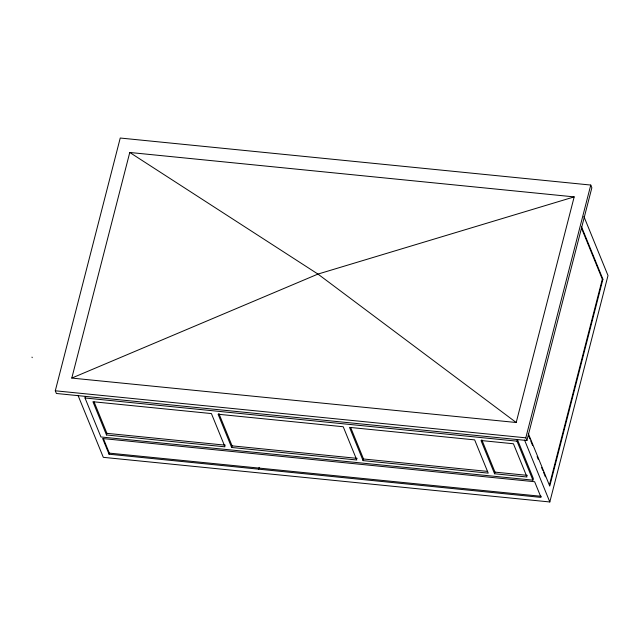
<?xml version="1.0" encoding="UTF-8"?>
<svg xmlns="http://www.w3.org/2000/svg" width="640" height="640" viewBox="0 0 640 640"><rect width="100%" height="100%" fill="white"/><g stroke="black" fill="none" stroke-linecap="round" stroke-linejoin="round"><path stroke-width="0.96" d="M55.296 390.792L120.24 138.032L590.76 185.056L591.856 187.752L526.904 440.512L56.392 393.48L55.296 390.792L525.808 437.824L526.904 440.512M71.792 378.08L129.768 152.472L574.176 196.888L516.2 422.504L71.792 378.08L317.96 274.08L574.176 196.888M532.912 480.144L517 441.16L517.416 439.528L533.328 478.52L532.912 480.144L100.928 436.968L85.016 397.984L85.432 396.352M106.504 434.976L92.936 401.728L211.408 413.568L224.968 446.816L106.504 434.976L106.92 433.344L94.104 401.944M109.048 454.216L102.648 438.544L534.632 481.72L541.032 497.392L109.048 454.216L109.328 453.128L103.304 438.376M231.656 447.48L218.096 414.24L343.224 426.744L356.792 459.992L231.656 447.48L232.08 445.856L218.888 413.536M258.672 469.272L259.168 467.344M363.088 460.616L349.528 427.376L474.656 439.88L488.224 473.128L363.088 460.616L363.512 458.992L350.696 427.592M494.576 473.76L481.008 440.52L513.432 443.76L526.992 477L494.576 473.76L494.992 472.128L481.808 439.808M525.808 437.824L590.76 185.056M549.408 485.08L602.32 279.168L581.616 228.432M581.464 226.648L602.92 279.232L549.76 486.112L528.304 433.528M78.04 395.424L103.312 457.336L549.816 501.968L608 275.544L583.864 216.4M602.32 279.168L602.92 279.232M85.016 397.984L517 441.16M106.92 433.344L225.392 445.184M232.08 445.856L357.208 458.36M363.512 458.992L487.648 471.4M494.992 472.128L527.416 475.368M109.328 453.128L541.312 496.304M129.768 152.472L317.96 274.08L516.2 422.504M528.832 436.24L529.96 439.008M530.712 440.848L532.592 445.464M537.112 456.536L538.24 459.296M541.632 467.6L542.76 470.368M543.512 472.216L545.392 476.824M524.552 440.056L549.816 501.968M32 357.12L32.224 357.664"/></g></svg>
